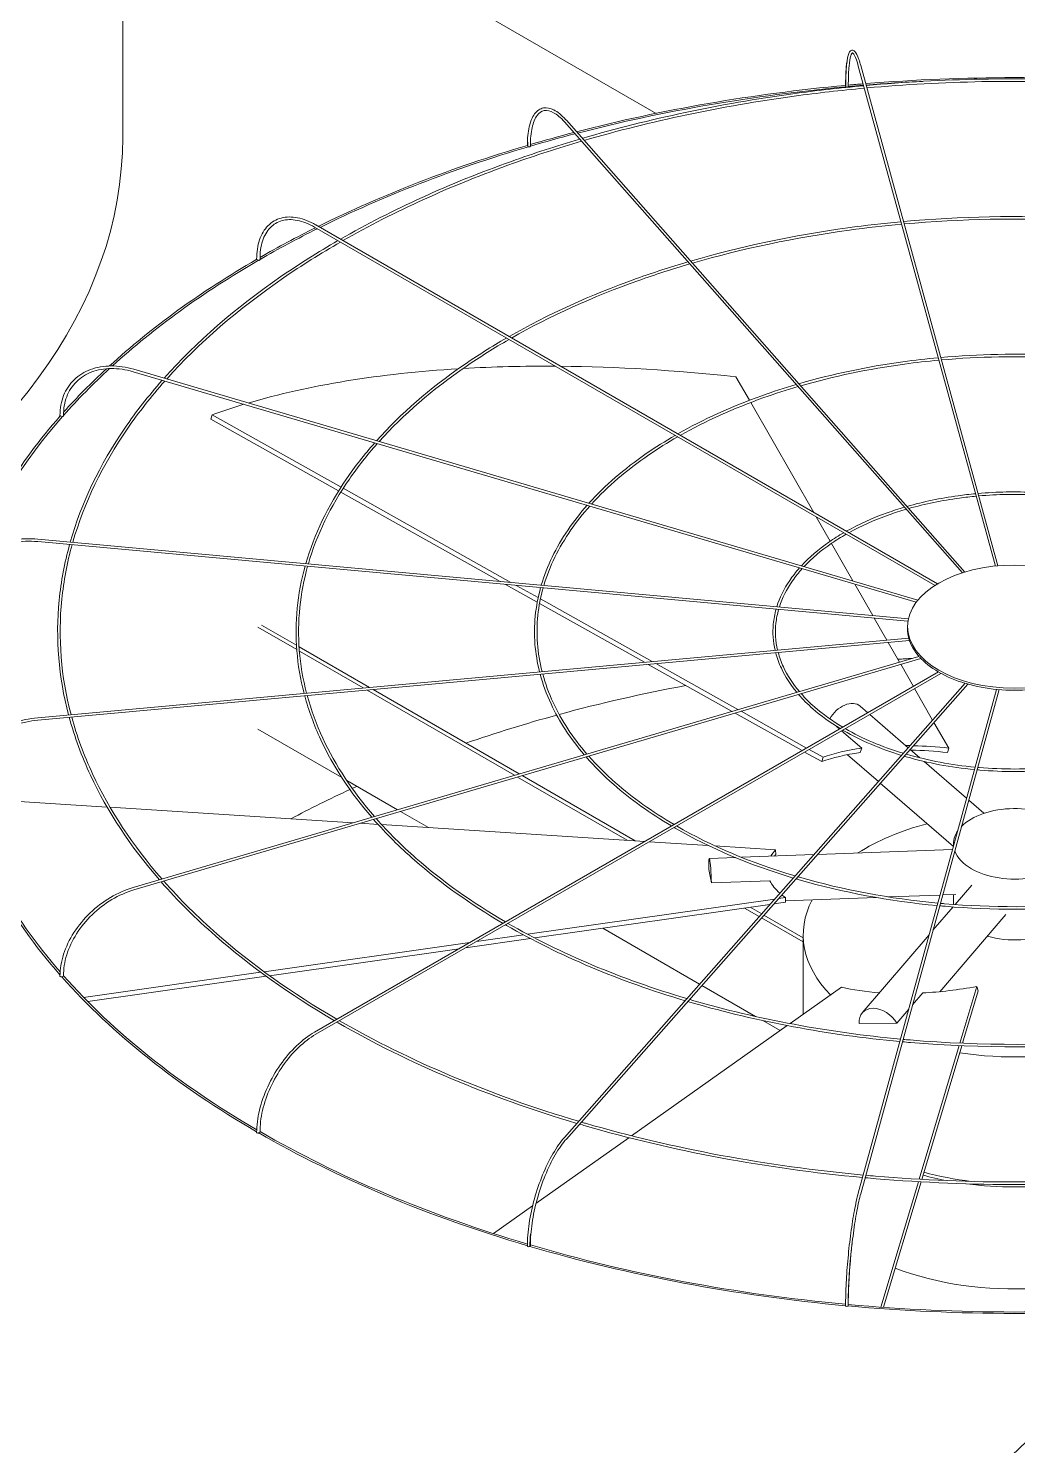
# Model space of a CAD drawing. Header units: millimetres. Extents: x -312439 to 477422, y -331570 to 212570.
# Drawn here: x -165559 to -164590, y -84775 to -83386 of the extents above; entities that cross this region are included whole.
import ezdxf

# ---------------------------------------------------------------- set-up
doc = ezdxf.new("R2010")
doc.units = ezdxf.units.MM
doc.styles.add('ROMAND', font='ROMAND.SHX')
doc.dimstyles.new('1-50 (MILIMETRO)', dxfattribs={"dimscale": 0, "dimtxt": 125, "dimasz": 125, "dimexe": 100, "dimexo": 100, "dimgap": 50, "dimtad": 0, "dimdec": 0, "dimzin": 0, "dimdsep": 46, "dimtxsty": 'ROMAND', "dimcen": -390, "dimclrd": 1, "dimclre": 1, "dimclrt": 3, "dimadec": 0, "dimazin": 0, "dimtfac": 1, "dimtdec": 0, "dimtix": 1, "dimtmove": 2, "dimatfit": 2, "dimfxl": 1, "dimtvp": 1, "dimtolj": 1, "dimtzin": 0, "dimarcsym": 0})

msp = doc.modelspace()

# ---------------------------------------------------------------- linework, layer by layer
at = {"color": 3, "linetype": 'Continuous', "lineweight": 0, "extrusion": (-1.11022e-16, 0.816497, 0.57735)}
for p, q in [((-165466.951, -83492.686), (-165466.951, -82929.797)), ((-165466.951, -83167.704), (-164944.298, -83469.457)), ((-164611.67, -83913.033), (-164746.026, -83423.275)), ((-164609.196, -83912.795), (-164743.663, -83422.627)), ((-165034.021, -83477.837), (-164644.071, -83919.694)), ((-165032.184, -83476.216), (-164641.507, -83918.898)), ((-165278.922, -83580.944), (-164670.87, -83932.002)), ((-164668.506, -83930.539), (-165277.697, -83578.822)), ((-165456.117, -83720.278), (-164687.547, -83946.372)), ((-165456.808, -83722.628), (-164689.183, -83948.444)), ((-164852.724, -83750.624), (-164865.935, -83727.564)), ((-164789.76, -83860.533), (-164851.492, -83752.775)), ((-165380.558, -83769.18), (-165379.322, -83764.893)), ((-165255.325, -83839.371), (-165380.558, -83769.18)), ((-165379.322, -83764.893), (-165252.998, -83835.695)), ((-165097.053, -83928.08), (-165253.186, -83840.57)), ((-165250.858, -83836.895), (-165086.437, -83929.05)), ((-164773.596, -83888.748), (-164787.338, -83864.76)), ((-165550.012, -83886.659), (-164696.924, -83964.669)), ((-164697.381, -83967.087), (-165550.235, -83889.099)), ((-164751.334, -83927.608), (-164772.375, -83890.88)), ((-165060.699, -83948.455), (-165091.809, -83931.019)), ((-165081.193, -83931.99), (-165059.806, -83943.976)), ((-164731.937, -83961.467), (-164749.575, -83930.678)), ((-164955.734, -84007.287), (-165058.44, -83949.722)), ((-165057.568, -83945.231), (-164948.096, -84006.588)), ((-165296.666, -83990.685), (-165330.99, -83970.868)), ((-164718.134, -83985.56), (-164730.45, -83964.063)), ((-164696.577, -83983.589), (-165550.235, -84061.65)), ((-165334.454, -83972.868), (-165296.395, -83994.842)), ((-164697.791, -83974.422), (-164697.791, -83972.422)), ((-164695.854, -83985.982), (-165550.012, -84064.089)), ((-165225.228, -84031.93), (-165294.125, -83992.153)), ((-165293.823, -83996.327), (-165231.209, -84032.477)), ((-164705.75, -84007.178), (-164716.795, -83987.897)), ((-165456.808, -84228.121), (-164686.628, -84001.553)), ((-164684.789, -84003.565), (-165456.117, -84230.471)), ((-164869.816, -84055.442), (-164951.961, -84009.402)), ((-164944.323, -84008.703), (-164863.99, -84053.728)), ((-164692.1, -84031.004), (-164704.498, -84009.363)), ((-164667.584, -84016.849), (-165278.922, -84369.805)), ((-165277.697, -84371.927), (-164665.107, -84018.248)), ((-165227.531, -84034.601), (-165082.874, -84118.119)), ((-165078.284, -84116.768), (-165221.55, -84034.054)), ((-165034.021, -84472.912), (-164641.365, -84027.989)), ((-164638.762, -84028.741), (-165032.184, -84474.533)), ((-164610.628, -84033.915), (-164746.026, -84527.474)), ((-164608.149, -84034.138), (-164743.663, -84528.122)), ((-164673.177, -84064.035), (-164690.883, -84033.129)), ((-164744.151, -84050.314), (-164736.712, -84056.76)), ((-164801.119, -84093.946), (-164866.829, -84057.117)), ((-164861.002, -84055.403), (-164796.743, -84091.419)), ((-164734.753, -84058.458), (-164697.072, -84091.111)), ((-164657.453, -84091.483), (-164671.891, -84066.28)), ((-165252.199, -84120.359), (-165334.454, -84072.868)), ((-164767.349, -84070.166), (-164764.383, -84072.736)), ((-164762.425, -84074.434), (-164742.695, -84091.531)), ((-164781.883, -84104.728), (-164798.634, -84095.339)), ((-164794.257, -84092.812), (-164780.647, -84100.441)), ((-164695.221, -84092.716), (-164685.641, -84101.018)), ((-164658.688, -84095.77), (-164657.453, -84091.483)), ((-164781.883, -84104.728), (-164780.647, -84100.441)), ((-164756.736, -84097.915), (-164726.33, -84124.264)), ((-164681.619, -84104.503), (-164639.908, -84140.649)), ((-165197.615, -84151.873), (-165247.46, -84123.094)), ((-165079.944, -84119.81), (-164972.596, -84181.787)), ((-164964.808, -84182.284), (-165075.355, -84118.46)), ((-164724.479, -84125.868), (-164652.876, -84187.919)), ((-165482.289, -84149.278), (-165568.45, -84143.782)), ((-165241.091, -84164.662), (-165479.346, -84149.465)), ((-164637.856, -84142.427), (-164622.92, -84155.371)), ((-165216.713, -84166.217), (-165233.958, -84165.117)), ((-165167.313, -84169.368), (-165194.686, -84153.564)), ((-164955.188, -84182.898), (-165213.193, -84166.441)), ((-164893.154, -84186.854), (-164950.777, -84183.179)), ((-164827.042, -84191.071), (-164886.511, -84187.278)), ((-164826.947, -84195.738), (-164827.042, -84191.071)), ((-164786.115, -84195.709), (-164653.666, -84190.8)), ((-164652.761, -84185.283), (-164652.761, -84187.5)), ((-164892.038, -84199.634), (-164866.561, -84198.69)), ((-164860.609, -84198.47), (-164789.492, -84195.834)), ((-164889.998, -84223.563), (-164892.63, -84210.556)), ((-164832.769, -84221.442), (-164889.998, -84223.563)), ((-164663.362, -84235.404), (-164650.442, -84234.926)), ((-164652.761, -84235.012), (-164652.761, -84244.682)), ((-164651.228, -84244.794), (-164634.882, -84225.722)), ((-165070.189, -84273.848), (-164827.949, -84239.41)), ((-164832.673, -84244.762), (-165063.202, -84277.536)), ((-164857.426, -84248.281), (-164843.085, -84256.561)), ((-164840.747, -84253.911), (-164851.867, -84247.491)), ((-164817.464, -84242.6), (-164828.937, -84244.231)), ((-164824.213, -84238.878), (-164817.559, -84237.932)), ((-164817.464, -84242.6), (-164817.559, -84237.932)), ((-164817.494, -84241.117), (-164728.598, -84237.822)), ((-164716.34, -84237.368), (-164665.928, -84235.5)), ((-164672.863, -84270.038), (-164653.208, -84247.105)), ((-164840.921, -84257.81), (-164800.039, -84281.413)), ((-164800.039, -84277.413), (-164838.582, -84255.16)), ((-164666.152, -84330.152), (-164601.31, -84254.495)), ((-165120.115, -84280.946), (-165074.279, -84274.43)), ((-164901.549, -84322.807), (-164996.408, -84268.04)), ((-164800.039, -84352.282), (-164800.039, -84274.52)), ((-164742.241, -84350.988), (-164676.599, -84274.397)), ((-165328.388, -84310.556), (-165126.614, -84281.87)), ((-165137.37, -84288.08), (-165323.002, -84314.471)), ((-165067.355, -84278.126), (-165130.87, -84287.156)), ((-165505.224, -84335.696), (-165331.85, -84311.048)), ((-165326.497, -84314.968), (-165501.192, -84339.804)), ((-164846.775, -84354.43), (-164899.385, -84324.056)), ((-164762.454, -84325.66), (-164812.947, -84361.426)), ((-164692.892, -84343.048), (-164682.939, -84331.435)), ((-164646.415, -84380.62), (-164629.777, -84325.134)), ((-164628.446, -84329.326), (-164643.86, -84380.729)), ((-164628.446, -84329.326), (-164629.777, -84325.134)), ((-164822.697, -84368.332), (-164839.76, -84358.48)), ((-164708.372, -84361.11), (-164696.628, -84347.407)), ((-164815.719, -84363.389), (-164968.18, -84471.382)), ((-164745.199, -84361.256), (-164708.372, -84361.11)), ((-164686.401, -84513.966), (-164647.141, -84383.04)), ((-164644.586, -84383.15), (-164683.857, -84514.111)), ((-164970.808, -84473.243), (-165061.929, -84537.788)), ((-164723.98, -84639.288), (-164687.124, -84516.378)), ((-164684.58, -84516.523), (-164721.447, -84639.471)), ((-165065.254, -84540.143), (-165103.492, -84567.228))]:
    msp.add_line(p, q, dxfattribs=at)
at = {"color": 3, "linetype": 'Continuous', "lineweight": 0}
for centre, major_axis, ratio, start_param, end_param in [((-164592.865, -84039.957), (-1048.768, 0), 0.57735027, 4.87097639, 5.13416564), ((-164592.865, -84039.957), (-1046.319, 0), 0.57735027, 4.87108521, 5.13404975), ((-164757.266, -83442.505), (1.225, 0), 0.57735027, 3.14159265, 3.70729107), ((-164757.074, -83443.203), (1.225, 0.004), 0.56474576, 3.29698969, 4.86778602), ((-164757.074, -83443.203), (1.225, 0.004), 0.56474576, 4.86778602, 6.28318531), ((-164592.865, -84039.957), (-1048.768, 0), 0.57735027, 4.85438672, 4.86842813), ((-164592.865, -84039.957), (-1046.319, 0), 0.57735027, 4.85435141, 4.86879705), ((-164592.865, -84039.957), (-1048.768, 0), 0.57735027, 4.57359934, 4.85199434), ((-164592.865, -84039.957), (-1046.319, 0), 0.57735027, 4.79833842, 4.85195343), ((-166515.719, -83492.686), (-1048.768, 0), 0.57735027, 0, 3.14159265), ((-164592.865, -84039.957), (-1048.768, 0), 0.57735027, 5.13694439, 5.18189128), ((-164592.865, -84039.957), (-1046.319, 0), 0.57735027, 5.13683502, 5.18307763), ((-164592.865, -84039.957), (-1048.768, 0), 0.57735027, 5.18510484, 5.42093263), ((-164592.865, -84039.957), (-1046.319, 0), 0.57735027, 5.18527527, 5.42075236), ((-165069.151, -83501.012), (1.225, 0), 0.57735027, 3.14159265, 4.134446), ((-165068.595, -83501.642), (1.225, 0.01), 0.56597275, 3.60793822, 5.17873454), ((-165068.595, -83501.642), (1.225, 0.01), 0.56597275, 5.17873454, 6.28318531), ((-164592.865, -84039.957), (-1048.768, 0), 0.57735027, 5.42424502, 5.49496708), ((-164592.865, -84039.957), (-1046.319, 0), 0.57735027, 5.42407254, 5.49730565), ((-164592.865, -84039.957), (-1048.768, 0), 0.57735027, 5.49938311, 5.72060344), ((-164592.865, -84039.957), (-1046.319, 0), 0.57735027, 5.49937067, 5.71908805), ((-165334.456, -83612.299), (1.225, 0), 0.57735027, 3.14159265, 4.45055499), ((-165333.59, -83612.799), (1.225, 0.016), 0.56830663, 3.91933875, 5.49013508), ((-165333.59, -83612.799), (1.225, 0.016), 0.56830663, 5.49013508, 6.28318531), ((-164592.865, -84039.957), (-1046.319, 0), 0.57735027, 5.72402786, 5.81143896), ((-164592.865, -84039.957), (-1048.768, 0), 0.57735027, 5.72583618, 5.80677108), ((-164591.63, -84206.382), (-971.388, 279.904), 0.41303809, 5.42335715, 5.70815224), ((-164591.63, -84206.382), (-971.388, 279.904), 0.41303809, 5.31032739, 5.41762277), ((-164591.63, -84206.382), (-971.388, 279.904), 0.41303809, 5.11506512, 5.30461302), ((-164591.63, -84206.382), (-971.388, 279.904), 0.41303809, 5.71506764, 5.76687966), ((-164592.865, -84039.957), (-1048.768, 0), 0.57735027, 5.81359811, 6.07011802), ((-164592.865, -84039.957), (-1046.319, 0), 0.57735027, 5.81336511, 6.06128621), ((-165527.212, -83765.473), (1.225, 0), 0.57735027, 3.14159265, 4.76471425), ((-165526.121, -83765.794), (1.225, 0.021), 0.57151893, 4.23145457, 5.8022509), ((-165526.121, -83765.794), (1.225, 0.021), 0.57151893, 5.8022509, 6.28318531), ((-164593.298, -83974.422), (-104.492, 0), 0.57735027, 0, 0.1535113), ((-164593.298, -83974.422), (-104.492, 0), 0.57735027, 0.16064797, 0.46767057), ((-164592.865, -84604.846), (1046.319, 0), 0.57735027, 1.66704137, 1.68043487), ((-164593.298, -83974.422), (-104.492, 0), 0.57735027, 0.47480723, 0.78182983), ((-164593.298, -83974.422), (-104.492, 0), 0.57735027, 0.7889665, 1.0959891), ((-164592.865, -84604.846), (1046.319, 0), 0.57735027, 1.88378363, 2.01152702), ((-164593.298, -83974.422), (-104.492, 0), 0.57735027, 1.10312576, 1.41014836), ((-164593.298, -83974.422), (-104.492, 0), 0.57735027, 1.41728503, 1.72430763), ((-164758.629, -84067.021), (-14.478, -16.707), 0.67950023, 3.14159265, 5.02860292), ((-164592.865, -84604.846), (1046.319, 0), 0.57735027, 2.01409491, 2.11046953), ((-164592.865, -84210.669), (-233.097, 67.167), 0.41303809, 5.53223376, 5.76687966), ((-164591.63, -84206.382), (233.097, -67.167), 0.41303809, 2.38836611, 2.62528701), ((-164591.63, -84206.382), (233.097, -67.167), 0.41303809, 2.14647482, 2.1667574), ((-164592.865, -84210.669), (-233.097, 67.167), 0.41303809, 5.11506512, 5.27837519), ((-164591.63, -84206.382), (233.097, -67.167), 0.41303809, 1.97347247, 2.1313259), ((-164592.865, -84039.957), (-1048.768, 0), 0.57735027, 0.1585854, 0.46892864), ((-164592.865, -84039.957), (-1046.319, 0), 0.57735027, 0.15790655, 0.46457773), ((-164592.865, -84604.846), (1046.319, 0), 0.57735027, 2.24276735, 2.31574628), ((-164592.865, -84604.846), (1046.319, 0), 0.57735027, 2.23436866, 2.24000128), ((-164592.865, -84185.283), (-59.895, 0), 0.57735027, 3.69756416, 5.76575409), ((-164592.865, -84274.52), (-207.174, 0), 0.57735027, 5.13902547, 5.54737639), ((-164592.865, -84185.283), (-59.895, 0), 0.57735027, 5.91432374, 6.33788761), ((-164592.96, -84206.002), (-242.531, -4.942), 0.30331876, 6.01219977, 6.09914028), ((-164592.865, -84185.283), (-59.895, 0), 0.57735027, 0.20327195, 0.78539816), ((-164891.219, -84221.727), (-0.819, 22.092), 0.05230802, 4.627231, 7.32191967), ((-164592.865, -84210.669), (-242.531, -4.942), 0.30331876, 6.01219977, 6.0333648), ((-164592.865, -84185.283), (-59.895, 0), 0.57735027, 0.78539816, 2.89978042), ((-164592.96, -84206.002), (-242.531, -4.942), 0.30331876, 0.14390811, 0.31767721), ((-164592.96, -84206.002), (-242.531, -4.942), 0.30331876, 0.34103276, 0.38082901), ((-164592.865, -84274.52), (-207.174, 0), 0.57735027, 5.99169836, 6.79713651), ((-164592.865, -84244.905), (-59.895, 0), 0.57735027, 1.1079301, 2.23846982), ((-165527.212, -84314.941), (1.225, 0), 0.57735027, 3.14159265, 5.70719205), ((-164592.865, -84039.957), (-1048.768, 0), 0.57735027, 0.4725868, 0.78374969), ((-165526.121, -84314.62), (1.225, 0.021), 0.58304212, 5.17373692, 6.28318531), ((-164592.865, -84039.957), (-1046.319, 0), 0.57735027, 0.47175253, 0.78145685), ((-164594.196, -84206.477), (-231.216, -73.381), 0.44048996, 0.62708313, 0.83556185), ((-164594.196, -84206.477), (-231.216, -73.381), 0.44048996, 1.04197677, 1.27889767), ((-164725.455, -84365.375), (16.786, -14.386), 0.73180825, 1.0914656, 3.78615427), ((-164592.865, -84274.52), (-207.174, 0), 0.57735027, 1.30817895, 1.9425337), ((-165334.456, -84468.115), (1.225, 0), 0.57735027, 3.14159265, 6.02135132), ((-164592.865, -84039.957), (-1048.768, 0), 0.57735027, 0.78656596, 1.09808088), ((-165333.59, -84467.615), (1.225, 0.017), 0.58625442, 5.48989346, 6.28318531), ((-164592.865, -84039.957), (-1046.319, 0), 0.57735027, 0.78587838, 1.09689941), ((-164592.865, -84399.025), (-212.072, 0), 0.57735027, 1.13383327, 1.25213937), ((-164592.865, -84399.025), (-207.174, 0), 0.57735027, 1.12739667, 1.36460952), ((-164592.865, -84399.025), (-212.072, 0), 0.57735027, 1.3476903, 1.79509044), ((-165069.151, -84579.402), (-1.225, 0), 0.57735027, 0, 3.14159265), ((-164592.865, -84039.957), (-1048.768, 0), 0.57735027, 1.10054445, 1.41220862), ((-165068.595, -84578.772), (-1.225, -0.011), 0.58858829, 2.66526492, 3.14159265), ((-164592.865, -84039.957), (-1046.319, 0), 0.57735027, 1.10010535, 1.41183726), ((-164592.865, -84499.025), (-212.072, 0), 0.57735027, 0.98594125, 2.34464399), ((-164592.865, -84602.846), (-1048.768, 0), 0.57735027, 0, 3.14159265), ((-164757.266, -84637.91), (-1.225, 0), 0.57735027, 0, 3.14159265), ((-164757.074, -84637.211), (-1.225, -0.004), 0.58981528, 2.98275574, 3.14159265), ((-164592.865, -84039.957), (-1046.319, 0), 0.57735027, 1.41438895, 1.72636573), ((-164592.865, -84039.957), (-1048.768, 0), 0.57735027, 1.41453598, 1.72626058)]:
    msp.add_ellipse(centre, major_axis=major_axis, ratio=ratio, start_param=start_param, end_param=end_param, dxfattribs=at)
msp.add_ellipse((-164593.298, -83972.422), major_axis=(-104.492, 0), ratio=0.57735027, dxfattribs=at)
for points, knots in [([(-164758.491, -83442.505), (-164758.491, -83435.691), (-164758.284, -83429.625), (-164757.473, -83419.551), (-164756.876, -83415.555), (-164755.269, -83409.868), (-164754.367, -83407.807), (-164751.226, -83407.346), (-164750.233, -83407.936), (-164748.028, -83410.277), (-164746.799, -83412.895), (-164744.881, -83418.421), (-164744.271, -83420.411), (-164743.663, -83422.627)], [4.71238898, 4.71238898, 4.71238898, 4.71238898, 5.02654825, 5.02654825, 5.34070751, 5.34070751, 5.65486678, 5.65486678, 5.82360284, 5.82360284, 6.1377621, 6.1377621, 6.28318531, 6.28318531, 6.28318531, 6.28318531]), ([(-164746.026, -83423.275), (-164747.299, -83418.635), (-164748.575, -83415.069), (-164750.8, -83410.747), (-164751.797, -83410.148), (-164751.903, -83410.147), (-164752.722, -83410.742), (-164754.131, -83415.4), (-164754.708, -83418.8), (-164755.55, -83427.773), (-164755.799, -83433.492), (-164755.851, -83441.045), (-164755.853, -83442.113), (-164755.85, -83443.199)], [6.28318531, 6.28318531, 6.28318531, 6.28318531, 6.59845219, 6.59845219, 6.89265788, 6.89265788, 7.20992592, 7.20992592, 7.50402257, 7.50402257, 7.81881569, 7.81881569, 7.86952551, 7.86952551, 7.86952551, 7.86952551]), ([(-164756.964, -83417.964), (-164757, -83418.207), (-164757.036, -83418.454), (-164757.643, -83422.801), (-164758.02, -83428.014), (-164758.273, -83436.962), (-164758.309, -83440.004), (-164758.299, -83443.204)], [1.101311746, 1.101311746, 1.101311746, 1.101311746, 1.120767624, 1.120767624, 1.438035664, 1.438035664, 1.586302602, 1.586302602, 1.586302602, 1.586302602]), ([(-164740.787, -83442.372), (-164764.084, -83444.516), (-164787.241, -83447.168), (-164881.609, -83460.133), (-164951.019, -83474.813), (-165016.524, -83493.961)], [4.085069591, 4.085069591, 4.085069591, 4.085069591, 4.160608173, 4.160608173, 4.395665913, 4.395665913, 4.395665913, 4.395665913]), ([(-164448.288, -83442.146), (-164469.533, -83440.224), (-164490.892, -83438.725), (-164587.593, -83433.881), (-164663.658, -83435.393), (-164738.309, -83442.146)], [3.771589677, 3.771589677, 3.771589677, 3.771589677, 3.840445898, 3.840445898, 4.082391957, 4.082391957, 4.082391957, 4.082391957]), ([(-164448.946, -83444.546), (-164469.738, -83442.671), (-164490.639, -83441.201), (-164586.891, -83436.33), (-164662.98, -83437.813), (-164737.65, -83444.546)], [3.7720633, 3.7720633, 3.7720633, 3.7720633, 3.839550132, 3.839550132, 4.081918334, 4.081918334, 4.081918334, 4.081918334]), ([(-164740.129, -83444.771), (-164763.16, -83446.884), (-164786.054, -83449.495), (-164880.041, -83462.338), (-164949.336, -83476.936), (-165014.733, -83495.99)], [4.084600117, 4.084600117, 4.084600117, 4.084600117, 4.159387709, 4.159387709, 4.39434399, 4.39434399, 4.39434399, 4.39434399]), ([(-165070.376, -83501.012), (-165070.376, -83494.151), (-165069.774, -83487.956), (-165067.388, -83477.455), (-165065.61, -83473.143), (-165060.887, -83466.804), (-165057.892, -83464.781), (-165051.332, -83463.642), (-165047.894, -83464.335), (-165040.642, -83468.016), (-165036.784, -83471.16), (-165032.688, -83475.65), (-165032.436, -83475.931), (-165032.184, -83476.216)], [4.71238898, 4.71238898, 4.71238898, 4.71238898, 5.02654825, 5.02654825, 5.34070751, 5.34070751, 5.65486678, 5.65486678, 5.94845155, 5.94845155, 6.26261081, 6.26261081, 6.28318531, 6.28318531, 6.28318531, 6.28318531]), ([(-165034.021, -83477.837), (-165037.677, -83473.694), (-165041.309, -83470.631), (-165048.04, -83466.944), (-165051.103, -83466.318), (-165056.468, -83467.258), (-165058.856, -83468.834), (-165062.964, -83474.428), (-165064.63, -83478.447), (-165066.838, -83488.458), (-165067.398, -83494.42), (-165067.373, -83501.247), (-165067.372, -83501.439), (-165067.37, -83501.631)], [0, 0, 0, 0, 0.31464476, 0.31464476, 0.6289116, 0.6289116, 0.94617964, 0.94617964, 1.26344768, 1.26344768, 1.5772832, 1.5772832, 1.5863402, 1.5863402, 1.5863402, 1.5863402]), ([(-165019.119, -83494.722), (-165041.936, -83501.444), (-165064.276, -83508.705), (-165146.667, -83538.118), (-165202.982, -83563.762), (-165253.56, -83592.758)], [4.398772282, 4.398772282, 4.398772282, 4.398772282, 4.480777933, 4.480777933, 4.708868502, 4.708868502, 4.708868502, 4.708868502]), ([(-165017.33, -83496.749), (-165040.051, -83503.421), (-165062.299, -83510.628), (-165144.455, -83539.855), (-165200.64, -83565.352), (-165251.105, -83594.175)], [4.39745622, 4.39745622, 4.39745622, 4.39745622, 4.479217897, 4.479217897, 4.707006068, 4.707006068, 4.707006068, 4.707006068]), ([(-165069.783, -83497.594), (-165069.805, -83498.411), (-165069.819, -83499.238), (-165069.825, -83500.595), (-165069.824, -83501.118), (-165069.82, -83501.645)], [7.8059806913, 7.8059806913, 7.8059806913, 7.8059806913, 7.8451401512, 7.8451401512, 7.8694167814, 7.8694167814, 7.8694167814, 7.8694167814]), ([(-165335.681, -83612.299), (-165335.681, -83605.399), (-165334.736, -83599.019), (-165331.002, -83587.904), (-165328.209, -83583.17), (-165321.015, -83575.89), (-165316.622, -83573.346), (-165306.752, -83570.74), (-165301.286, -83570.673), (-165289.828, -83572.948), (-165283.832, -83575.3), (-165277.803, -83578.761), (-165277.75, -83578.792), (-165277.697, -83578.822)], [3.14159265, 3.14159265, 3.14159265, 3.14159265, 3.45575192, 3.45575192, 3.76991118, 3.76991118, 4.08269654, 4.08269654, 4.39544819, 4.39544819, 4.70960746, 4.70960746, 4.71238898, 4.71238898, 4.71238898, 4.71238898]), ([(-165278.922, -83580.944), (-165284.672, -83577.624), (-165290.397, -83575.382), (-165301.195, -83573.242), (-165306.26, -83573.342), (-165315.264, -83575.796), (-165319.21, -83578.145), (-165325.7, -83584.918), (-165328.243, -83589.352), (-165331.623, -83599.94), (-165332.455, -83606.09), (-165332.366, -83612.783)], [1.57079633, 1.57079633, 1.57079633, 1.57079633, 1.88806437, 1.88806437, 2.20533241, 2.20533241, 2.52260045, 2.52260045, 2.83986849, 2.83986849, 3.15713653, 3.15713653, 3.15713653, 3.15713653]), ([(-164704.22, -83575.667), (-164721.68, -83577.277), (-164739.034, -83579.267), (-164809.586, -83588.969), (-164861.444, -83599.925), (-164910.406, -83614.205)], [4.085383912, 4.085383912, 4.085383912, 4.085383912, 4.160809561, 4.160809561, 4.394762921, 4.394762921, 4.394762921, 4.394762921]), ([(-164703.562, -83578.066), (-164720.756, -83579.645), (-164737.848, -83581.594), (-164808.017, -83591.174), (-164859.761, -83602.048), (-164908.614, -83616.235)], [4.084758769, 4.084758769, 4.084758769, 4.084758769, 4.159183124, 4.159183124, 4.392998475, 4.392998475, 4.392998475, 4.392998475]), ([(-164484.855, -83575.441), (-164500.703, -83574.013), (-164516.636, -83572.898), (-164588.951, -83569.282), (-164645.872, -83570.406), (-164701.742, -83575.441)], [3.772165081, 3.772165081, 3.772165081, 3.772165081, 3.840593344, 3.840593344, 4.081816553, 4.081816553, 4.081816553, 4.081816553]), ([(-164485.513, -83577.841), (-164500.908, -83576.459), (-164516.384, -83575.374), (-164588.25, -83571.73), (-164645.194, -83572.826), (-164701.084, -83577.841)], [3.772797592, 3.772797592, 3.772797592, 3.772797592, 3.839399606, 3.839399606, 4.081184042, 4.081184042, 4.081184042, 4.081184042]), ([(-165256.013, -83594.17), (-165275.548, -83605.452), (-165294.22, -83617.234), (-165356.304, -83660.067), (-165394.781, -83693.513), (-165426.452, -83729.005)], [4.712563603, 4.712563603, 4.712563603, 4.712563603, 4.800982872, 4.800982872, 5.022068239, 5.022068239, 5.022068239, 5.022068239]), ([(-165253.563, -83595.585), (-165273.053, -83606.8), (-165291.684, -83618.511), (-165353.726, -83661.144), (-165392.192, -83694.449), (-165423.85, -83729.77)], [4.710711416, 4.710711416, 4.710711416, 4.710711416, 4.799012884, 4.799012884, 5.020261931, 5.020261931, 5.020261931, 5.020261931]), ([(-164913.001, -83614.966), (-164930.154, -83620.02), (-164946.948, -83625.481), (-165008.511, -83647.472), (-165050.52, -83666.581), (-165088.287, -83688.179)], [4.398901247, 4.398901247, 4.398901247, 4.398901247, 4.481035777, 4.481035777, 4.70761983, 4.70761983, 4.70761983, 4.70761983]), ([(-164911.212, -83616.993), (-164928.27, -83621.997), (-164944.972, -83627.405), (-165006.299, -83649.209), (-165048.177, -83668.171), (-165085.83, -83689.597)], [4.397147207, 4.397147207, 4.397147207, 4.397147207, 4.478956818, 4.478956818, 4.705132161, 4.705132161, 4.705132161, 4.705132161]), ([(-165090.742, -83689.589), (-165105.465, -83698.093), (-165119.536, -83706.974), (-165165.895, -83738.979), (-165194.562, -83763.862), (-165218.212, -83790.264)], [4.712541759, 4.712541759, 4.712541759, 4.712541759, 4.801308866, 4.801308866, 5.020482203, 5.020482203, 5.020482203, 5.020482203]), ([(-165088.291, -83691.004), (-165102.971, -83699.441), (-165117, -83708.251), (-165163.316, -83740.056), (-165191.97, -83764.799), (-165215.608, -83791.03)], [4.710072273, 4.710072273, 4.710072273, 4.710072273, 4.798683598, 4.798683598, 5.018063384, 5.018063384, 5.018063384, 5.018063384]), ([(-164521.409, -83708.692), (-164531.865, -83707.756), (-164542.376, -83707.025), (-164590.313, -83704.636), (-164628.094, -83705.374), (-164665.187, -83708.692)], [3.773286698, 3.773286698, 3.773286698, 3.773286698, 3.840886477, 3.840886477, 4.080694936, 4.080694936, 4.080694936, 4.080694936]), ([(-164522.068, -83711.092), (-164532.071, -83710.203), (-164542.123, -83709.501), (-164589.612, -83707.085), (-164627.416, -83707.793), (-164664.529, -83711.092)], [3.774238416, 3.774238416, 3.774238416, 3.774238416, 3.839097695, 3.839097695, 4.079743218, 4.079743218, 4.079743218, 4.079743218]), ([(-165528.437, -83765.473), (-165528.437, -83758.544), (-165527.239, -83751.945), (-165522.537, -83740.068), (-165519.033, -83734.794), (-165510.07, -83726.126), (-165504.617, -83722.736), (-165492.333, -83718.171), (-165485.506, -83716.996), (-165471.154, -83716.945), (-165463.63, -83718.068), (-165456.117, -83720.278)], [4.71238898, 4.71238898, 4.71238898, 4.71238898, 5.02654825, 5.02654825, 5.34070751, 5.34070751, 5.65486678, 5.65486678, 5.96902604, 5.96902604, 6.28318531, 6.28318531, 6.28318531, 6.28318531]), ([(-165456.808, -83722.628), (-165464.071, -83720.492), (-165471.32, -83719.424), (-165485.057, -83719.517), (-165491.542, -83720.676), (-165503.11, -83725.076), (-165508.192, -83728.314), (-165516.49, -83736.547), (-165519.706, -83741.541), (-165523.966, -83752.832), (-165525.008, -83759.129), (-165524.896, -83765.774)], [0, 0, 0, 0, 0.31726804, 0.31726804, 0.63453608, 0.63453608, 0.95180412, 0.95180412, 1.26907216, 1.26907216, 1.5863402, 1.5863402, 1.5863402, 1.5863402]), ([(-164667.665, -83708.917), (-164679.283, -83709.993), (-164690.831, -83711.321), (-164737.574, -83717.76), (-164771.892, -83724.995), (-164804.319, -83734.413)], [4.086037534, 4.086037534, 4.086037534, 4.086037534, 4.161210359, 4.161210359, 4.393038284, 4.393038284, 4.393038284, 4.393038284]), ([(-164667.007, -83711.316), (-164678.359, -83712.361), (-164689.645, -83713.648), (-164736.005, -83719.965), (-164770.208, -83727.12), (-164802.527, -83736.444)], [4.08510236, 4.08510236, 4.08510236, 4.08510236, 4.158773218, 4.158773218, 4.390386282, 4.390386282, 4.390386282, 4.390386282]), ([(-165428.249, -83731.03), (-165441.737, -83746.302), (-165453.97, -83761.947), (-165489.526, -83813.856), (-165507.478, -83851.362), (-165518.327, -83889.557)], [5.026267439, 5.026267439, 5.026267439, 5.026267439, 5.121193451, 5.121193451, 5.33524268, 5.33524268, 5.33524268, 5.33524268]), ([(-165425.654, -83731.793), (-165439.039, -83746.883), (-165451.189, -83762.336), (-165486.875, -83814.072), (-165504.941, -83851.594), (-165515.845, -83889.784)], [5.024480731, 5.024480731, 5.024480731, 5.024480731, 5.118801023, 5.118801023, 5.334410373, 5.334410373, 5.334410373, 5.334410373]), ([(-164806.916, -83735.172), (-164818.393, -83738.557), (-164829.631, -83742.215), (-164870.371, -83756.784), (-164898.087, -83769.368), (-164923.052, -83783.577)], [4.399235311, 4.399235311, 4.399235311, 4.399235311, 4.481549286, 4.481549286, 4.705249353, 4.705249353, 4.705249353, 4.705249353]), ([(-164805.127, -83737.2), (-164816.509, -83740.535), (-164827.654, -83744.138), (-164868.158, -83758.522), (-164895.741, -83770.959), (-164920.591, -83784.997)], [4.396606667, 4.396606667, 4.396606667, 4.396606667, 4.478434088, 4.478434088, 4.701505316, 4.701505316, 4.701505316, 4.701505316]), ([(-164925.51, -83784.986), (-164935.408, -83790.703), (-164944.865, -83796.677), (-164975.503, -83817.856), (-164994.368, -83834.189), (-165010.002, -83851.514)], [4.712617693, 4.712617693, 4.712617693, 4.712617693, 4.801958432, 4.801958432, 5.017472679, 5.017472679, 5.017472679, 5.017472679]), ([(-164923.058, -83786.401), (-164932.913, -83792.051), (-164942.329, -83797.954), (-164972.92, -83818.933), (-164991.772, -83835.126), (-165007.392, -83852.282)], [4.708914423, 4.708914423, 4.708914423, 4.708914423, 4.798024648, 4.798024648, 5.013814843, 5.013814843, 5.013814843, 5.013814843]), ([(-165220.013, -83792.288), (-165230.208, -83803.827), (-165239.451, -83815.65), (-165265.981, -83854.426), (-165279.356, -83882.287), (-165287.514, -83910.663)], [5.026073872, 5.026073872, 5.026073872, 5.026073872, 5.121589201, 5.121589201, 5.333322518, 5.333322518, 5.333322518, 5.333322518]), ([(-165217.417, -83793.051), (-165227.511, -83804.409), (-165236.67, -83816.039), (-165263.328, -83854.642), (-165276.817, -83882.519), (-165285.03, -83910.89)], [5.023689806, 5.023689806, 5.023689806, 5.023689806, 5.118400985, 5.118400985, 5.332193335, 5.332193335, 5.332193335, 5.332193335]), ([(-164631.111, -83842.168), (-164636.886, -83842.709), (-164642.627, -83843.375), (-164665.562, -83846.551), (-164682.34, -83850.067), (-164698.231, -83854.623)], [4.08798608, 4.08798608, 4.08798608, 4.08798608, 4.162397179, 4.162397179, 4.387898946, 4.387898946, 4.387898946, 4.387898946]), ([(-164630.453, -83844.567), (-164635.963, -83845.077), (-164641.441, -83845.701), (-164663.992, -83848.757), (-164680.653, -83852.194), (-164696.435, -83856.658)], [4.086130867, 4.086130867, 4.086130867, 4.086130867, 4.157537531, 4.157537531, 4.382563309, 4.382563309, 4.382563309, 4.382563309]), ([(-164557.964, -83841.943), (-164563.027, -83841.501), (-164568.115, -83841.153), (-164591.674, -83839.991), (-164610.316, -83840.341), (-164628.632, -83841.943)], [3.776630452, 3.776630452, 3.776630452, 3.776630452, 3.841752063, 3.841752063, 4.077351182, 4.077351182, 4.077351182, 4.077351182]), ([(-164558.623, -83844.345), (-164563.232, -83843.947), (-164567.862, -83843.628), (-164590.972, -83842.44), (-164609.637, -83842.762), (-164627.974, -83844.345)], [3.778551419, 3.778551419, 3.778551419, 3.778551419, 3.838185012, 3.838185012, 4.075430215, 4.075430215, 4.075430215, 4.075430215]), ([(-165011.808, -83853.536), (-165018.699, -83861.331), (-165024.941, -83869.32), (-165042.446, -83894.965), (-165051.248, -83913.196), (-165056.708, -83931.769)], [5.025838542, 5.025838542, 5.025838542, 5.025838542, 5.122377625, 5.122377625, 5.329668134, 5.329668134, 5.329668134, 5.329668134]), ([(-165009.211, -83854.3), (-165016.001, -83861.913), (-165022.159, -83869.71), (-165039.789, -83895.18), (-165048.704, -83913.427), (-165054.221, -83931.996)], [5.022258505, 5.022258505, 5.022258505, 5.022258505, 5.117600339, 5.117600339, 5.327918781, 5.327918781, 5.327918781, 5.327918781]), ([(-164700.83, -83855.379), (-164706.632, -83857.095), (-164712.312, -83858.949), (-164732.231, -83866.097), (-164745.654, -83872.156), (-164757.812, -83878.978)], [4.400230759, 4.400230759, 4.400230759, 4.400230759, 4.483072665, 4.483072665, 4.698193224, 4.698193224, 4.698193224, 4.698193224]), ([(-164699.041, -83857.407), (-164704.748, -83859.072), (-164710.335, -83860.872), (-164730.014, -83867.836), (-164743.3, -83873.75), (-164755.34, -83880.405)], [4.394987895, 4.394987895, 4.394987895, 4.394987895, 4.476861237, 4.476861237, 4.690631098, 4.690631098, 4.690631098, 4.690631098]), ([(-165629.774, -83945.54), (-165629.774, -83938.596), (-165628.443, -83931.766), (-165623.248, -83919.023), (-165619.385, -83913.113), (-165609.528, -83902.799), (-165603.536, -83898.396), (-165590.018, -83891.513), (-165582.495, -83889.034), (-165566.649, -83886.227), (-165558.33, -83885.899), (-165550.012, -83886.659)], [4.71238898, 4.71238898, 4.71238898, 4.71238898, 5.02654825, 5.02654825, 5.34070751, 5.34070751, 5.65486678, 5.65486678, 5.96902604, 5.96902604, 6.28318531, 6.28318531, 6.28318531, 6.28318531]), ([(-164760.278, -83880.383), (-164765.35, -83883.314), (-164770.193, -83886.379), (-164785.112, -83896.733), (-164794.174, -83904.518), (-164801.781, -83912.767)], [4.712843699, 4.712843699, 4.712843699, 4.712843699, 4.803888031, 4.803888031, 5.008535494, 5.008535494, 5.008535494, 5.008535494]), ([(-164757.825, -83881.799), (-164762.854, -83884.663), (-164767.656, -83887.657), (-164782.521, -83897.81), (-164791.564, -83905.456), (-164799.154, -83913.54)], [4.705442937, 4.705442937, 4.705442937, 4.705442937, 4.796044704, 4.796044704, 5.001045495, 5.001045495, 5.001045495, 5.001045495]), ([(-165550.235, -83889.099), (-165558.296, -83888.362), (-165566.352, -83888.691), (-165581.645, -83891.444), (-165588.879, -83893.867), (-165601.802, -83900.549), (-165607.489, -83904.806), (-165616.764, -83914.721), (-165620.351, -83920.375), (-165625.088, -83932.526), (-165626.239, -83939.022), (-165626.115, -83945.628)], [0, 0, 0, 0, 0.31726804, 0.31726804, 0.63453608, 0.63453608, 0.95180412, 0.95180412, 1.26907216, 1.26907216, 1.5863402, 1.5863402, 1.5863402, 1.5863402]), ([(-165518.999, -83891.955), (-165523.996, -83910.057), (-165527.404, -83928.308), (-165532.888, -83984.088), (-165529.812, -84021.788), (-165520.045, -84058.889)], [5.339721085, 5.339721085, 5.339721085, 5.339721085, 5.441089183, 5.441089183, 5.648615479, 5.648615479, 5.648615479, 5.648615479]), ([(-165516.52, -83892.182), (-165521.438, -83909.903), (-165524.819, -83927.763), (-165530.498, -83983.382), (-165527.452, -84021.316), (-165517.571, -84058.663)], [5.338921526, 5.338921526, 5.338921526, 5.338921526, 5.438899176, 5.438899176, 5.64936187, 5.64936187, 5.64936187, 5.64936187]), ([(-165288.19, -83913.061), (-165291.985, -83926.767), (-165294.566, -83940.588), (-165298.637, -83982.264), (-165296.398, -84010.242), (-165289.254, -84037.785)], [5.339283406, 5.339283406, 5.339283406, 5.339283406, 5.441448905, 5.441448905, 5.646435094, 5.646435094, 5.646435094, 5.646435094]), ([(-165285.711, -83913.288), (-165289.425, -83926.613), (-165291.981, -83940.044), (-165296.247, -83981.558), (-165294.038, -84009.771), (-165286.782, -84037.559)], [5.33821232, 5.33821232, 5.33821232, 5.33821232, 5.438530423, 5.438530423, 5.647409525, 5.647409525, 5.647409525, 5.647409525]), ([(-164803.604, -83914.784), (-164807.191, -83918.834), (-164810.431, -83922.991), (-164818.915, -83935.505), (-164823.137, -83944.107), (-164825.884, -83952.876)], [5.025139852, 5.025139852, 5.025139852, 5.025139852, 5.124718569, 5.124718569, 5.318852702, 5.318852702, 5.318852702, 5.318852702]), ([(-164801.003, -83915.55), (-164804.489, -83919.418), (-164807.647, -83923.381), (-164816.247, -83935.719), (-164820.58, -83944.337), (-164823.387, -83953.104)], [5.01795641, 5.01795641, 5.01795641, 5.01795641, 5.115193837, 5.115193837, 5.315025269, 5.315025269, 5.315025269, 5.315025269]), ([(-165057.394, -83934.166), (-165059.979, -83943.461), (-165061.73, -83952.837), (-165064.389, -83980.408), (-165062.982, -83998.681), (-165058.446, -84016.679)], [5.33857876, 5.33857876, 5.33857876, 5.33857876, 5.442163387, 5.442163387, 5.64226325, 5.64226325, 5.64226325, 5.64226325]), ([(-165054.914, -83934.393), (-165057.419, -83943.308), (-165059.144, -83952.293), (-165061.996, -83979.703), (-165060.619, -83998.21), (-165055.976, -84016.453)], [5.336959594, 5.336959594, 5.336959594, 5.336959594, 5.437790201, 5.437790201, 5.643665153, 5.643665153, 5.643665153, 5.643665153]), ([(-164826.596, -83955.271), (-164827.973, -83960.155), (-164828.894, -83965.085), (-164830.143, -83978.552), (-164829.559, -83987.118), (-164827.613, -83995.571)], [5.336493801, 5.336493801, 5.336493801, 5.336493801, 5.444267704, 5.444267704, 5.629920419, 5.629920419, 5.629920419, 5.629920419]), ([(-164824.114, -83955.498), (-164825.41, -83960.002), (-164826.305, -83964.542), (-164827.742, -83977.847), (-164827.191, -83986.649), (-164825.151, -83995.346)], [5.333180829, 5.333180829, 5.333180829, 5.333180829, 5.43554784, 5.43554784, 5.632366847, 5.632366847, 5.632366847, 5.632366847]), ([(-164827.022, -83997.977), (-164825.675, -84003.132), (-164823.821, -84008.24), (-164817.694, -84021.361), (-164812.635, -84029.243), (-164806.387, -84036.783)], [5.647555853, 5.647555853, 5.647555853, 5.647555853, 5.761093974, 5.761093974, 5.943993783, 5.943993783, 5.943993783, 5.943993783]), ([(-164824.549, -83997.751), (-164823.276, -84002.523), (-164821.555, -84007.259), (-164815.562, -84020.213), (-164810.343, -84028.296), (-164803.825, -84036.029)], [5.650528691, 5.650528691, 5.650528691, 5.650528691, 5.758797505, 5.758797505, 5.950674573, 5.950674573, 5.950674573, 5.950674573]), ([(-165057.822, -84019.082), (-165055.191, -84028.907), (-165051.629, -84038.646), (-165039.157, -84065.415), (-165028.24, -84082.12), (-165014.625, -84098.041)], [5.651173142, 5.651173142, 5.651173142, 5.651173142, 5.760561648, 5.760561648, 5.95641101, 5.95641101, 5.95641101, 5.95641101]), ([(-165055.346, -84018.855), (-165052.792, -84028.298), (-165049.363, -84037.666), (-165037.028, -84064.264), (-165025.947, -84081.17), (-165012.047, -84097.283)], [5.65270674, 5.65270674, 5.65270674, 5.65270674, 5.759411073, 5.759411073, 5.959865306, 5.959865306, 5.959865306, 5.959865306]), ([(-165288.619, -84040.187), (-165284.706, -84054.682), (-165279.437, -84069.052), (-165260.621, -84109.466), (-165243.839, -84134.995), (-165222.84, -84159.293)], [5.652395762, 5.652395762, 5.652395762, 5.652395762, 5.760377777, 5.760377777, 5.960593901, 5.960593901, 5.960593901, 5.960593901]), ([(-165286.142, -84039.96), (-165282.307, -84054.073), (-165277.171, -84068.072), (-165258.493, -84108.314), (-165241.545, -84134.043), (-165220.257, -84158.533)], [5.653428737, 5.653428737, 5.653428737, 5.653428737, 5.759610075, 5.759610075, 5.96292207, 5.96292207, 5.96292207, 5.96292207]), ([(-164804.657, -84038.828), (-164800.452, -84043.694), (-164795.748, -84048.411), (-164782.677, -84059.883), (-164773.689, -84066.394), (-164763.762, -84072.377)], [5.960592691, 5.960592691, 5.960592691, 5.960592691, 6.079635734, 6.079635734, 6.26166654, 6.26166654, 6.26166654, 6.26166654]), ([(-164802.071, -84038.067), (-164798.109, -84042.572), (-164793.703, -84046.953), (-164780.812, -84058.251), (-164771.576, -84064.89), (-164761.334, -84070.976)], [5.967591178, 5.967591178, 5.967591178, 5.967591178, 6.080287214, 6.080287214, 6.268831801, 6.268831801, 6.268831801, 6.268831801]), ([(-165629.774, -84134.874), (-165629.774, -84127.93), (-165628.444, -84120.874), (-165623.269, -84107.234), (-165619.426, -84100.653), (-165609.617, -84088.595), (-165603.652, -84083.12), (-165590.184, -84073.799), (-165582.682, -84069.954), (-165566.865, -84064.259), (-165558.553, -84062.411), (-165550.235, -84061.65)], [4.71238898, 4.71238898, 4.71238898, 4.71238898, 5.02654825, 5.02654825, 5.34070751, 5.34070751, 5.65486678, 5.65486678, 5.96902604, 5.96902604, 6.28318531, 6.28318531, 6.28318531, 6.28318531]), ([(-165550.012, -84064.089), (-165558.073, -84064.826), (-165566.137, -84066.63), (-165581.459, -84072.19), (-165588.714, -84075.946), (-165601.687, -84085.026), (-165607.403, -84090.35), (-165616.725, -84102.02), (-165620.331, -84108.365), (-165625.088, -84121.436), (-165626.239, -84128.158), (-165626.115, -84134.74)], [0, 0, 0, 0, 0.31726804, 0.31726804, 0.63453608, 0.63453608, 0.95180412, 0.95180412, 1.26907216, 1.26907216, 1.5863402, 1.5863402, 1.5863402, 1.5863402]), ([(-165519.403, -84061.29), (-165514.21, -84080.44), (-165507.239, -84099.426), (-165482.08, -84153.484), (-165459.419, -84187.848), (-165431.018, -84220.534)], [5.653093793, 5.653093793, 5.653093793, 5.653093793, 5.7602846, 5.7602846, 5.96276906, 5.96276906, 5.96276906, 5.96276906]), ([(-165516.927, -84061.064), (-165511.811, -84079.832), (-165504.973, -84098.446), (-165479.953, -84152.332), (-165457.125, -84186.896), (-165428.432, -84219.773)], [5.653873117, 5.653873117, 5.653873117, 5.653873117, 5.75970856, 5.75970856, 5.964525032, 5.964525032, 5.964525032, 5.964525032]), ([(-164742.695, -84091.531), (-164742.786, -84091.724), (-164742.874, -84091.917), (-164743.528, -84093.388), (-164743.989, -84094.658), (-164744.339, -84095.873)], [52.47056241, 52.47056241, 52.47056241, 52.47056241, 52.72742849, 52.72742849, 54.42831534, 54.42831534, 54.42831534, 54.42831534]), ([(-165012.865, -84100.077), (-165004.733, -84109.39), (-164995.675, -84118.428), (-164969.147, -84141.701), (-164950.117, -84155.334), (-164929.013, -84167.785)], [5.964776177, 5.964776177, 5.964776177, 5.964776177, 6.079826485, 6.079826485, 6.272361792, 6.272361792, 6.272361792, 6.272361792]), ([(-165010.275, -84099.315), (-165002.388, -84108.268), (-164993.629, -84116.97), (-164967.283, -84140.068), (-164948.001, -84153.827), (-164926.574, -84166.377)], [5.968309678, 5.968309678, 5.968309678, 5.968309678, 6.080154143, 6.080154143, 6.276006003, 6.276006003, 6.276006003, 6.276006003]), ([(-164701.086, -84099.361), (-164700.39, -84099.567), (-164699.693, -84099.771), (-164677.971, -84106.056), (-164655.376, -84110.307), (-164632.198, -84112.544)], [0.310941688, 0.310941688, 0.310941688, 0.310941688, 0.320879059, 0.320879059, 0.619731391, 0.619731391, 0.619731391, 0.619731391]), ([(-164699.297, -84097.334), (-164699.093, -84097.394), (-164698.888, -84097.454), (-164677.584, -84103.644), (-164654.86, -84107.921), (-164631.54, -84110.147)], [0.316175386, 0.316175386, 0.316175386, 0.316175386, 0.319111449, 0.319111449, 0.621557717, 0.621557717, 0.621557717, 0.621557717]), ([(-164629.722, -84112.776), (-164628.845, -84112.855), (-164627.968, -84112.931), (-164603.839, -84114.948), (-164580.087, -84114.87), (-164556.875, -84112.776)], [0.630366287, 0.630366287, 0.630366287, 0.630366287, 0.641648359, 0.641648359, 0.94043004, 0.94043004, 0.94043004, 0.94043004]), ([(-164629.063, -84110.375), (-164628.594, -84110.417), (-164628.124, -84110.458), (-164604.446, -84112.483), (-164580.719, -84112.442), (-164557.533, -84110.375)], [0.632258371, 0.632258371, 0.632258371, 0.632258371, 0.638337859, 0.638337859, 0.938537956, 0.938537956, 0.938537956, 0.938537956]), ([(-165221.071, -84161.326), (-165209.013, -84175.085), (-165195.602, -84188.445), (-165155.619, -84223.518), (-165126.542, -84244.271), (-165094.251, -84263.185)], [5.966185363, 5.966185363, 5.966185363, 5.966185363, 6.079886296, 6.079886296, 6.275955277, 6.275955277, 6.275955277, 6.275955277]), ([(-165218.48, -84160.564), (-165206.668, -84173.963), (-165193.557, -84186.986), (-165153.755, -84221.884), (-165124.425, -84242.763), (-165091.809, -84261.775)], [5.968548703, 5.968548703, 5.968548703, 5.968548703, 6.080105077, 6.080105077, 6.278398486, 6.278398486, 6.278398486, 6.278398486]), ([(-164807.171, -84219.568), (-164806.07, -84219.893), (-164804.967, -84220.216), (-164761.377, -84232.84), (-164715.65, -84241.389), (-164668.753, -84245.797)], [0.312542317, 0.312542317, 0.312542317, 0.312542317, 0.320442121, 0.320442121, 0.624004657, 0.624004657, 0.624004657, 0.624004657]), ([(-164805.383, -84217.541), (-164804.773, -84217.72), (-164804.162, -84217.898), (-164760.991, -84230.429), (-164715.134, -84239.003), (-164668.095, -84243.399)], [0.315168655, 0.315168655, 0.315168655, 0.315168655, 0.319555491, 0.319555491, 0.624932564, 0.624932564, 0.624932564, 0.624932564]), ([(-165528.437, -84314.941), (-165528.437, -84308.012), (-165527.24, -84300.753), (-165522.591, -84286.273), (-165519.139, -84279.053), (-165510.322, -84265.339), (-165504.958, -84258.846), (-165492.835, -84247.209), (-165486.078, -84242.066), (-165471.82, -84233.626), (-165464.321, -84230.331), (-165456.808, -84228.121)], [4.71238898, 4.71238898, 4.71238898, 4.71238898, 5.02654825, 5.02654825, 5.34070751, 5.34070751, 5.65486678, 5.65486678, 5.96902604, 5.96902604, 6.28318531, 6.28318531, 6.28318531, 6.28318531]), ([(-165456.117, -84230.471), (-165463.38, -84232.607), (-165470.654, -84235.812), (-165484.487, -84244.044), (-165491.043, -84249.069), (-165502.775, -84260.433), (-165507.948, -84266.77), (-165516.389, -84280.113), (-165519.657, -84287.116), (-165523.967, -84301.073), (-165525.008, -84308.025), (-165524.896, -84314.599)], [6.28318531, 6.28318531, 6.28318531, 6.28318531, 6.60045335, 6.60045335, 6.91772139, 6.91772139, 7.23498943, 7.23498943, 7.55225747, 7.55225747, 7.86952551, 7.86952551, 7.86952551, 7.86952551]), ([(-165429.244, -84222.565), (-165413.269, -84240.758), (-165395.517, -84258.426), (-165342.081, -84305.298), (-165302.942, -84333.178), (-165259.447, -84358.561)], [5.966968174, 5.966968174, 5.966968174, 5.966968174, 6.07991547, 6.07991547, 6.277817313, 6.277817313, 6.277817313, 6.277817313]), ([(-165426.652, -84221.803), (-165410.924, -84239.636), (-165393.471, -84256.968), (-165340.217, -84303.663), (-165300.824, -84331.67), (-165257.002, -84357.15)], [5.968743918, 5.968743918, 5.968743918, 5.968743918, 6.080079672, 6.080079672, 6.279655045, 6.279655045, 6.279655045, 6.279655045]), ([(-164666.276, -84246.026), (-164664.501, -84246.187), (-164662.724, -84246.343), (-164614.383, -84250.406), (-164566.803, -84250.248), (-164520.32, -84246.026)], [0.629347255, 0.629347255, 0.629347255, 0.629347255, 0.640828535, 0.640828535, 0.941449071, 0.941449071, 0.941449071, 0.941449071]), ([(-164665.618, -84243.626), (-164664.249, -84243.75), (-164662.88, -84243.87), (-164614.991, -84247.942), (-164567.435, -84247.82), (-164520.979, -84243.626)], [0.630291706, 0.630291706, 0.630291706, 0.630291706, 0.639167998, 0.639167998, 0.940504621, 0.940504621, 0.940504621, 0.940504621]), ([(-164913.257, -84339.775), (-164911.75, -84340.219), (-164910.241, -84340.661), (-164844.783, -84359.625), (-164775.925, -84372.47), (-164705.308, -84379.048)], [0.313079474, 0.313079474, 0.313079474, 0.313079474, 0.320295327, 0.320295327, 0.625438072, 0.625438072, 0.625438072, 0.625438072]), ([(-164911.468, -84337.748), (-164910.453, -84338.046), (-164909.436, -84338.343), (-164844.398, -84357.214), (-164775.408, -84370.084), (-164704.65, -84376.649)], [0.314832487, 0.314832487, 0.314832487, 0.314832487, 0.319703609, 0.319703609, 0.626059979, 0.626059979, 0.626059979, 0.626059979]), ([(-165335.681, -84468.115), (-165335.681, -84461.215), (-165334.736, -84453.795), (-165331.062, -84438.616), (-165328.333, -84430.859), (-165321.358, -84415.747), (-165317.112, -84408.394), (-165307.512, -84394.797), (-165302.159, -84388.555), (-165290.851, -84377.784), (-165284.898, -84373.255), (-165278.922, -84369.805)], [0, 0, 0, 0, 0.31415927, 0.31415927, 0.62831853, 0.62831853, 0.9424778, 0.9424778, 1.25663706, 1.25663706, 1.57079633, 1.57079633, 1.57079633, 1.57079633]), ([(-165277.697, -84371.927), (-165283.447, -84375.246), (-165289.218, -84379.642), (-165300.204, -84390.149), (-165305.416, -84396.259), (-165314.746, -84409.577), (-165318.863, -84416.782), (-165325.585, -84431.558), (-165328.189, -84439.127), (-165331.624, -84453.856), (-165332.455, -84461.014), (-165332.366, -84467.598)], [4.71238898, 4.71238898, 4.71238898, 4.71238898, 5.02965702, 5.02965702, 5.34692506, 5.34692506, 5.6641931, 5.6641931, 5.98146114, 5.98146114, 6.29872918, 6.29872918, 6.29872918, 6.29872918]), ([(-164702.831, -84379.276), (-164700.157, -84379.52), (-164697.48, -84379.754), (-164624.927, -84385.865), (-164553.518, -84385.626), (-164483.766, -84379.276)], [0.629005431, 0.629005431, 0.629005431, 0.629005431, 0.64055333, 0.64055333, 0.941790896, 0.941790896, 0.941790896, 0.941790896]), ([(-164702.172, -84376.877), (-164699.905, -84377.082), (-164697.636, -84377.281), (-164625.535, -84383.401), (-164554.151, -84383.198), (-164484.424, -84376.877)], [0.629634706, 0.629634706, 0.629634706, 0.629634706, 0.639445125, 0.639445125, 0.941161621, 0.941161621, 0.941161621, 0.941161621]), ([(-165019.31, -84459.945), (-165017.409, -84460.506), (-165015.504, -84461.062), (-164928.186, -84486.365), (-164836.191, -84503.507), (-164741.85, -84512.254)], [0.313387228, 0.313387228, 0.313387228, 0.313387228, 0.320221713, 0.320221713, 0.626169744, 0.626169744, 0.626169744, 0.626169744]), ([(-165017.521, -84457.918), (-165016.111, -84458.333), (-165014.699, -84458.745), (-164927.8, -84483.954), (-164835.675, -84501.121), (-164741.192, -84509.855)], [0.314702857, 0.314702857, 0.314702857, 0.314702857, 0.319777688, 0.319777688, 0.626637437, 0.626637437, 0.626637437, 0.626637437]), ([(-165070.376, -84579.402), (-165070.376, -84572.542), (-165069.772, -84565.019), (-165067.423, -84549.356), (-165065.678, -84541.219), (-165061.215, -84525.114), (-165058.498, -84517.148), (-165052.351, -84502.151), (-165048.923, -84495.124), (-165041.678, -84482.68), (-165037.863, -84477.266), (-165034.021, -84472.912)], [4.71238898, 4.71238898, 4.71238898, 4.71238898, 5.02654825, 5.02654825, 5.34070751, 5.34070751, 5.65486678, 5.65486678, 5.96902604, 5.96902604, 6.28318531, 6.28318531, 6.28318531, 6.28318531]), ([(-165032.184, -84474.533), (-165035.84, -84478.676), (-165039.522, -84483.893), (-165046.565, -84495.996), (-165049.923, -84502.892), (-165055.942, -84517.634), (-165058.601, -84525.478), (-165062.949, -84541.316), (-165064.637, -84549.309), (-165066.872, -84564.634), (-165067.419, -84571.965), (-165067.371, -84578.646), (-165067.371, -84578.704), (-165067.37, -84578.762)], [0, 0, 0, 0, 0.31464476, 0.31464476, 0.63176735, 0.63176735, 0.94903539, 0.94903539, 1.26630343, 1.26630343, 1.58357147, 1.58357147, 1.5863402, 1.5863402, 1.5863402, 1.5863402]), ([(-164739.373, -84512.482), (-164735.804, -84512.807), (-164732.233, -84513.12), (-164635.475, -84521.277), (-164540.242, -84520.959), (-164447.224, -84512.482)], [0.628847379, 0.628847379, 0.628847379, 0.628847379, 0.640415364, 0.640415364, 0.941948948, 0.941948948, 0.941948948, 0.941948948]), ([(-164738.715, -84510.082), (-164735.553, -84510.369), (-164732.388, -84510.647), (-164636.083, -84518.813), (-164540.875, -84518.531), (-164447.882, -84510.082)], [0.62931922, 0.62931922, 0.62931922, 0.62931922, 0.639583767, 0.639583767, 0.941477106, 0.941477106, 0.941477106, 0.941477106]), ([(-164758.491, -84637.91), (-164758.491, -84631.096), (-164758.284, -84623.537), (-164757.478, -84607.657), (-164756.879, -84599.338), (-164755.347, -84582.746), (-164754.414, -84574.476), (-164752.305, -84558.786), (-164751.128, -84551.37), (-164748.645, -84538.105), (-164747.339, -84532.261), (-164746.026, -84527.474)], [4.71238898, 4.71238898, 4.71238898, 4.71238898, 5.02654825, 5.02654825, 5.34070751, 5.34070751, 5.65486678, 5.65486678, 5.96902604, 5.96902604, 6.28318531, 6.28318531, 6.28318531, 6.28318531]), ([(-164743.663, -84528.122), (-164744.936, -84532.762), (-164746.216, -84538.484), (-164748.658, -84551.546), (-164749.821, -84558.894), (-164751.902, -84574.447), (-164752.821, -84582.649), (-164754.324, -84599.085), (-164754.907, -84607.316), (-164755.679, -84622.985), (-164755.867, -84630.42), (-164755.85, -84637.124), (-164755.85, -84637.166), (-164755.85, -84637.208)], [6.28318531, 6.28318531, 6.28318531, 6.28318531, 6.59845219, 6.59845219, 6.91572023, 6.91572023, 7.23298827, 7.23298827, 7.55025631, 7.55025631, 7.86752435, 7.86752435, 7.86952551, 7.86952551, 7.86952551, 7.86952551]), ([(-164756.041, -84637.91), (-164756.041, -84631.145), (-164755.836, -84623.626), (-164755.034, -84607.817), (-164754.437, -84599.53), (-164753.176, -84585.871), (-164752.607, -84580.486), (-164751.98, -84575.225)], [4.71238898, 4.71238898, 4.71238898, 4.71238898, 5.026548246, 5.026548246, 5.340707511, 5.340707511, 5.545847126, 5.545847126, 5.545847126, 5.545847126])]:
    msp.add_open_spline(points, degree=3, knots=knots, dxfattribs=at)
for points in [[(-164761.347, -84073.812), (-164760.967, -84074.034), (-164760.585, -84074.256), (-164760.202, -84074.477)], [(-164760.202, -84074.477), (-164743.559, -84084.086), (-164724.435, -84092.238), (-164703.667, -84098.584)], [(-164758.901, -84072.4), (-164742.175, -84082.048), (-164722.876, -84090.23), (-164701.885, -84096.565)], [(-164926.581, -84169.209), (-164926.199, -84169.431), (-164925.817, -84169.653), (-164925.434, -84169.874)], [(-164925.434, -84169.874), (-164891.487, -84189.473), (-164852.326, -84206.033), (-164809.759, -84218.798)], [(-164924.133, -84167.796), (-164890.104, -84187.434), (-164850.766, -84204.024), (-164807.974, -84216.775)], [(-165091.813, -84264.606), (-165091.431, -84264.828), (-165091.049, -84265.049), (-165090.666, -84265.27)], [(-165090.666, -84265.27), (-165039.415, -84294.86), (-164980.216, -84319.826), (-164915.846, -84339.007)], [(-165089.365, -84263.193), (-165038.033, -84292.82), (-164978.655, -84317.817), (-164914.06, -84336.983)], [(-165257.006, -84359.98), (-165256.637, -84360.194), (-165256.267, -84360.408), (-165255.898, -84360.621)], [(-165254.557, -84358.567), (-165185.923, -84398.179), (-165106.508, -84431.577), (-165020.114, -84457.154)], [(-165255.898, -84360.621), (-165187.335, -84400.206), (-165108.085, -84433.582), (-165021.901, -84459.179)], [(-165067.926, -84579.402), (-165067.926, -84575.642), (-165067.742, -84571.665), (-165067.375, -84567.537)]]:
    msp.add_open_spline(points, degree=3, dxfattribs=at)

# ---------------------------------------------------------------- leaders
msp.add_leader([(-166578.296, -86667.446, -9601.866), (-162537.374, -82829.809, -9601.866), (-162256.368, -82829.809, -9601.866)], dimstyle='1-50 (MILIMETRO)', override={"dimscale": 1, "dimfxl": 2})

doc.saveas('drawing.dxf')
